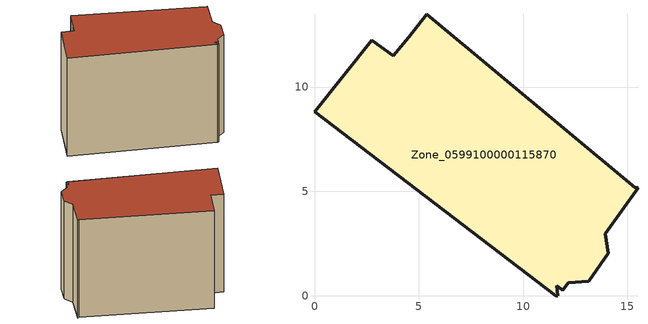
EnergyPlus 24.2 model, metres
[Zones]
Zone_0599100000115870
 floor ground (C_G): 11.66,0 11.56,0 0,8.81 2.74,12.25 3.77,11.51 4.51,12.39 5.38,13.48 15.38,5.17 15.51,5.16 13.93,2.97 14.09,2.04 13.15,0.7 12.17,0.61 11.89,0.26 11.62,0.46 z0
 wall outside (C_F): 5.38,13.48 4.51,12.39 3.77,11.51 2.74,12.25 0,8.81 11.56,0 11.66,0 11.62,0.46 11.89,0.26 12.17,0.61 13.15,0.7 14.09,2.04 13.93,2.97 15.51,5.16 15.38,5.17 5.38,13.48 z0:11.36
 roof outside (C_R): 11.56,0 11.66,0 11.62,0.46 11.89,0.26 12.17,0.61 13.15,0.7 14.09,2.04 13.93,2.97 15.51,5.16 15.38,5.17 5.38,13.48 4.51,12.39 3.77,11.51 2.74,12.25 0,8.81 z11.36
[BUILDING]
Pand.0599100000115870: North Axis=0; Terrain=City; Loads Convergence Tolerance Value=0.04; Temperature Convergence Tolerance Value=0.4; Solar Distribution=FullExterior; Maximum Number of Warmup Days=25; Minimum Number of Warmup Days=1
[Site:Location]
Rotterdam.The.Hague.AP_ZH_NLD Design_Conditions: Latitude=51.96; Longitude=4.45; Time Zone=1; Elevation=-4.5
[SITE:GROUNDTEMPERATURE:BUILDINGSURFACE]
18, 18, 18, 18, 18, 18, 18, 18, 18, 18, 18, 18
[MATERIAL] Thermal Absorptance=0.9; Solar Absorptance=0.7; Visible Absorptance=0.7
Name | Roughness | Thickness | Conductivity | Density | Specific Heat
G.TI.1946 | MediumSmooth | 0.15 | 1 | 540 | 1210
F.TI.1946 | Rough | 0.3 | 0.857143 | 1920 | 840
R.TI.1946 | MediumRough | 0.2 | 0.1 | 1500 | 1000
[CONSTRUCTION]
C_G: G.TI.1946
C_F: F.TI.1946
C_R: R.TI.1946
[ZONE]
Zone_0599100000115870: Type=1; Multiplier=1; Ceiling Height=Autocalculate; Volume=Autocalculate; Floor Area=autocalculate; Part of Total Floor Area=Yes
[ZONEINFILTRATION:DESIGNFLOWRATE]
Infil_Zone_0599100000115870: Zone or ZoneList or Space or SpaceList=Zone_0599100000115870; Schedule=AlwaysOn; Design Flow Rate Calculation Method=Flow/Area; Flow Rate per Floor Area=0.003; Constant Term Coefficient=1; Temperature Term Coefficient=0; Velocity Term Coefficient=0; Velocity Squared Term Coefficient=0
[HVACTEMPLATE:ZONE:IDEALLOADSAIRSYSTEM]
Zone_0599100000115870: Maximum Heating Supply Air Temperature=50; Minimum Cooling Supply Air Temperature=13; Maximum Heating Supply Air Humidity Ratio=0.0156; Minimum Cooling Supply Air Humidity Ratio=0.0077; Heating Limit=NoLimit; Cooling Limit=NoLimit; Dehumidification Control Type=ConstantSensibleHeatRatio; Cooling Sensible Heat Ratio=0.7; Dehumidification Setpoint=60; Humidification Control Type=None; Humidification Setpoint=30; Outdoor Air Method=None; Outdoor Air Flow Rate per Person=0.00944; Outdoor Air Flow Rate per Zone Floor Area=0; Outdoor Air Flow Rate per Zone=0; Demand Controlled Ventilation Type=None; Outdoor Air Economizer Type=NoEconomizer; Heat Recovery Type=None; Sensible Heat Recovery Effectiveness=0.7; Latent Heat Recovery Effectiveness=0.65
[ZONECONTROL:THERMOSTAT]
ThermostatControl_Zone_0599100000115870: Zone or ZoneList=Zone_0599100000115870; Control Type Schedule=DualSetpointControlType; Control 1=Thermostat_Zone_0599100000115870; Temperature Difference Between Cutout And Setpoint=0
[THERMOSTATSETPOINT:DUALSETPOINT]
Thermostat_Zone_0599100000115870: Heating Setpoint Temperature Schedule=HeatingSetpoint_Zone_0599100000115870; Cooling Setpoint Temperature Schedule=CoolingSetpoint_Zone_0599100000115870
[SCHEDULE:COMPACT]
HeatingSetpoint_Zone_0599100000115870: Through: 12/31, For: AllDays, Until: 24:00, 21
CoolingSetpoint_Zone_0599100000115870: Through: 12/31, For: AllDays, Until: 24:00, 24
DualSetpointControlType: Through: 12/31, For: AllDays, Until: 24:00, 4
AlwaysOn: Through: 12/31, For: AllDays, Until: 24:00, 1
